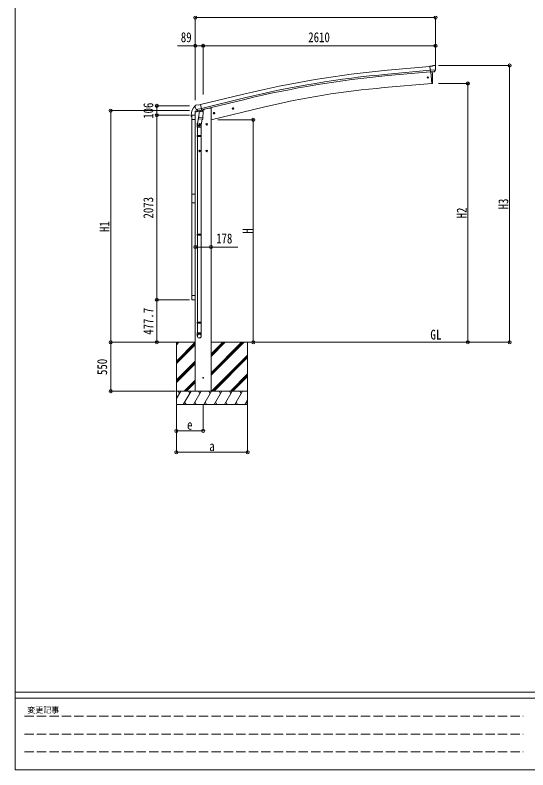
# Model space of a CAD drawing. Units: millimetres at full size. Extents: x -9783 to 9892, y -6828 to 6752.
# Drawn here: x -9783 to -4022, y -6828 to 1654 of the extents above; entities that cross this region are included whole.
import ezdxf
from ezdxf.enums import TextEntityAlignment as Align

# ---------------------------------------------------------------- set-up
doc = ezdxf.new("R2010")
doc.units = ezdxf.units.MM
doc.header["$LTSCALE"] = 35
doc.header["$PDMODE"] = 32
doc.header["$PDSIZE"] = 35
doc.linetypes.add('DASHED3', pattern=[4, 3, -1])
for name, color, linetype, lineweight in [('0-0_0', 7, 'Continuous', 9), ('0-1_本体', 4, 'Continuous', 9), ('0-2_部品', 7, 'Continuous', 9), ('0-A_寸法', 6, 'Continuous', 9), ('1-1_GLASS', 4, 'Continuous', 9), ('1-2_GLASS_SEAL', 7, 'Continuous', 9), ('1-A', 6, 'Continuous', 9), ('F-0_240', 7, 'Continuous', 9)]:
    doc.layers.add(name, color=color, linetype=linetype, lineweight=lineweight)
doc.styles.add('ＭＳ ゴシック', font='')
doc.styles.get('ＭＳ ゴシック').set_extended_font_data('MS Gothic')

msp = doc.modelspace()

# ---------------------------------------------------------------- linework, layer by layer
at = {"layer": '0-0_0'}
for p, q in [((-8356.12, -2022.51), (-7759.23, -2022.51)), ((-7970.23, -2049.84), (-7942.85, -2022.46)), ((-7970.23, -2035.7), (-7956.99, -2022.46)), ((-7970.23, -2022.51), (-7970.23, -2722.46)), ((-7970.23, -2233.69), (-7759.23, -2022.69)), ((-7581.23, -2393.47), (-7210.22, -2022.46)), ((-7581.23, -2365.19), (-7238.5, -2022.46)), ((-7581.23, -2379.33), (-7224.36, -2022.46)), ((-7581.23, -2181.34), (-7422.35, -2022.46)), ((-7581.23, -2167.2), (-7436.49, -2022.46)), ((-7581.23, -2153.06), (-7450.63, -2022.46)), ((-7581.23, -2022.51), (-4994.78, -2022.51)), ((-7170.23, -2022.46), (-7170.23, -2722.46)), ((-7970.23, -2247.83), (-7759.23, -2036.83)), ((-7970.23, -2261.97), (-7759.23, -2050.98)), ((-7576.37, -2572.46), (-7170.23, -2166.32)), ((-7562.23, -2572.46), (-7170.23, -2180.46)), ((-7548.09, -2572.46), (-7170.23, -2194.61)), ((-7970.23, -2445.82), (-7759.23, -2234.82)), ((-7970.23, -2459.96), (-7759.23, -2248.96)), ((-7970.23, -2474.11), (-7759.23, -2263.11)), ((-7884.74, -2572.46), (-7759.23, -2446.95)), ((-7364.24, -2572.46), (-7170.23, -2378.45)), ((-7350.1, -2572.46), (-7170.23, -2392.6)), ((-7335.95, -2572.46), (-7170.23, -2406.74)), ((-7870.6, -2572.46), (-7759.23, -2461.1)), ((-7856.45, -2572.46), (-7759.23, -2475.24)), ((-7170.23, -2572.46), (-7970.23, -2572.46)), ((-7970.23, -2656.29), (-7921.83, -2572.46)), ((-7936.83, -2598.44), (-7951.83, -2572.46)), ((-7892.96, -2722.46), (-7806.36, -2572.46)), ((-7821.36, -2598.44), (-7836.36, -2572.46)), ((-7777.49, -2722.46), (-7690.89, -2572.46)), ((-7581.23, -2572.46), (-7759.23, -2572.46)), ((-7705.89, -2598.44), (-7720.89, -2572.46)), ((-7662.02, -2722.46), (-7575.42, -2572.46)), ((-7590.42, -2598.44), (-7605.42, -2572.46)), ((-7546.55, -2722.46), (-7459.95, -2572.46)), ((-7474.95, -2598.44), (-7489.95, -2572.46)), ((-7431.08, -2722.46), (-7344.48, -2572.46)), ((-7374.48, -2572.46), (-7359.48, -2598.44)), ((-7315.61, -2722.46), (-7229.01, -2572.46)), ((-7244.01, -2598.44), (-7259.01, -2572.46)), ((-7877.97, -2696.48), (-7862.97, -2722.46)), ((-7762.49, -2696.48), (-7747.49, -2722.46)), ((-7647.02, -2696.48), (-7632.03, -2722.46)), ((-7531.55, -2696.48), (-7516.56, -2722.46)), ((-7416.08, -2696.48), (-7401.09, -2722.46)), ((-7300.61, -2696.48), (-7285.62, -2722.46)), ((-7200.14, -2722.46), (-7170.23, -2670.65)), ((-7185.14, -2696.48), (-7170.23, -2722.31)), ((-7970.23, -2722.46), (-7170.23, -2722.46))]:
    msp.add_line(p, q, dxfattribs=at)
msp.add_circle((-7670.23, -2422.46), 5, dxfattribs=at)
at = {"layer": '0-1_本体'}
for p, q in [((-5122.92, 1076.5), (-5600.43, 1033.3)), ((-5119.16, 1033.5), (-5596.54, 990.31)), ((-5117.69, 1016.73), (-5595.03, 973.54)), ((-5110.46, 1014.34), (-5099.21, 885.74)), ((-5099.21, 885.74), (-5637.15, 838.68)), ((-7699.76, 647.68), (-7216.88, 765.17)), ((-7689.68, 605.72), (-7206.67, 723.19)), ((-7685.75, 589.34), (-7202.7, 706.83)), ((-7657.24, 595.05), (-7605.23, 607.54)), ((-7581.23, 607.54), (-7605.23, 607.54)), ((-7581.23, 607.54), (-7581.23, -2572.46)), ((-6993.15, 618.72), (-7581.2, 477.55)), ((-7759.23, -2572.46), (-7759.23, 564.1))]:
    msp.add_line(p, q, dxfattribs=at)
at = {"layer": '0-1_本体', "color": 6}
msp.add_line((-7581.23, -952.07), (-7759.23, -952.07), dxfattribs=at)
at = {"layer": '0-1_本体'}
for centre, radius, start, end in [((-4604.31, -9976.71), 11054.98, 95.16866, 103.66973), ((-4604.31, -9976.71), 11011.82, 95.16974, 103.66973), ((-4604.31, -9976.71), 10994.98, 95.16974, 103.66973), ((-4838.14, -8376.97), 9250.23, 94.95525, 103.47191)]:
    msp.add_arc(centre, radius, start, end, dxfattribs=at)
at = {"layer": '0-2_部品'}
for p, q in [((-5096.52, 1080.72), (-5123.09, 1078.39)), ((-5117.43, 1013.73), (-5123.09, 1078.39)), ((-5060.22, 1038.43), (-5119.14, 1033.27)), ((-5096.52, 1080.72), (-5084.8, 1087.48)), ((-5069.9, 1089.07), (-5083.56, 1087.87)), ((-5071.47, 1018.94), (-5060.54, 1037.88)), ((-5060.76, 1083.32), (-5066.25, 1087.92)), ((-5059.7, 1081.28), (-5059.58, 1079.93)), ((-5107.47, 1014.6), (-5117.43, 1013.73)), ((-5099.4, 888.02), (-5110.46, 1014.34)), ((-5073.86, 1017.54), (-5081.57, 1016.87)), ((-5099.16, 885.24), (-5099.4, 888.02)), ((-5096.55, 885.63), (-5099.16, 885.24)), ((-7761.22, 632.11), (-7760.94, 630.96)), ((-7757, 640.68), (-7760.86, 634.39)), ((-7753.9, 642.93), (-7740.72, 646.1)), ((-7747.16, 591.8), (-7689.66, 605.61)), ((-7726.16, 643.42), (-7739.42, 646.12)), ((-7726.16, 643.42), (-7700.23, 649.65)), ((-7657.24, 596.27), (-7657.24, 592.52)), ((-7343.72, 601.3), (-7324.28, 605.97)), ((-7339.17, 609.08), (-7341.3, 601.89)), ((-7331.87, 610.83), (-7339.17, 609.08)), ((-7331.67, 593.91), (-7336.33, 613.36)), ((-7326.7, 605.39), (-7331.87, 610.83)), ((-7328.83, 598.19), (-7326.7, 605.39)), ((-7761.79, 563.48), (-7718.77, 573.81)), ((-7761.79, 570.37), (-7761.79, 563.48)), ((-7733.34, 579.57), (-7759.49, 573.29)), ((-7730.31, 576.89), (-7746.69, 591.38)), ((-7718.72, 527.37), (-7734.63, 431.2)), ((-7727.6, 576.32), (-7720.08, 578.13)), ((-7726.77, 576.43), (-7725.24, 576.8)), ((-7725.24, 576.8), (-7688.53, 585.61)), ((-7723.4, 576.57), (-7723.45, 575.83)), ((-7722.7, 574.79), (-7696.88, 568.35)), ((-7715.78, 569.44), (-7720.45, 502.6)), ((-7670.09, 566.25), (-7715.78, 569.44)), ((-7714, 572.62), (-7714.23, 569.33)), ((-7694.48, 583.79), (-7695.51, 569.18)), ((-7688.53, 585.61), (-7687, 585.98)), ((-7685.45, 588.08), (-7684.51, 588.01)), ((-7684.51, 588.01), (-7671.19, 572.7)), ((-7680.21, 583.07), (-7661.07, 587.66)), ((-7674.76, 499.41), (-7670.09, 566.25)), ((-7671.19, 572.7), (-7671.64, 566.35)), ((-7557.66, 549.94), (-7538.21, 554.61)), ((-7553.1, 557.72), (-7555.23, 550.52)), ((-7545.8, 559.47), (-7553.1, 557.72)), ((-7545.6, 542.55), (-7550.27, 562)), ((-7540.64, 554.03), (-7545.8, 559.47)), ((-7542.77, 546.83), (-7540.64, 554.03)), ((-7736.78, 394.04), (-7736.78, 428.39)), ((-7721.31, 490.14), (-7720.44, 502.6)), ((-7720.92, 488.78), (-7720.92, 488.78)), ((-7674.76, 499.41), (-7720.45, 502.6)), ((-7700.23, 427.3), (-7720.23, 427.3)), ((-7719.47, 488), (-7677.77, 485.08)), ((-7710.23, 434.8), (-7716.73, 431.05)), ((-7716.73, 431.05), (-7716.73, 423.54)), ((-7710.23, 417.3), (-7710.23, 437.3)), ((-7703.73, 431.05), (-7710.23, 434.8)), ((-7683.2, 485.46), (-7693.93, 421.88)), ((-7690.78, 428.69), (-7690.78, 394.04)), ((-7674.78, 499.41), (-7675.66, 486.71)), ((-7620.23, 427.3), (-7640.23, 427.3)), ((-7630.23, 434.8), (-7636.73, 431.05)), ((-7636.73, 431.05), (-7636.73, 423.54)), ((-7630.23, 417.3), (-7630.23, 437.3)), ((-7623.73, 431.05), (-7630.23, 434.8)), ((-7690.78, 394.04), (-7736.78, 394.04)), ((-7734.78, 394.04), (-7734.78, 300.04)), ((-7716.73, 423.54), (-7710.23, 419.79)), ((-7692.78, 394.04), (-7692.78, 300.04)), ((-7636.73, 423.54), (-7630.23, 419.79)), ((-7736.78, 298.04), (-7735.78, 300.04)), ((-7690.78, 298.04), (-7736.78, 298.04)), ((-7690.78, 290.04), (-7736.78, 290.04)), ((-7691.78, 300.04), (-7735.78, 300.04)), ((-7691.78, 288.04), (-7735.78, 288.04)), ((-7734.78, 288.04), (-7734.78, -806.15)), ((-7692.78, 288.04), (-7692.78, -806.15)), ((-7690.78, 298.04), (-7691.78, 300.04)), ((-7690.78, 290.04), (-7691.78, 288.04)), ((-7690.78, 298.04), (-7690.78, 290.04)), ((-7700.23, 127.3), (-7720.23, 127.3)), ((-7710.23, 134.8), (-7716.73, 131.05)), ((-7716.73, 131.05), (-7716.73, 123.54)), ((-7716.73, 123.54), (-7710.23, 119.79)), ((-7710.23, 117.3), (-7710.23, 137.3)), ((-7703.73, 131.05), (-7710.23, 134.8)), ((-7620.23, 127.3), (-7640.23, 127.3)), ((-7630.23, 134.8), (-7636.73, 131.05)), ((-7636.73, 131.05), (-7636.73, 123.54)), ((-7636.73, 123.54), (-7630.23, 119.79)), ((-7630.23, 117.3), (-7630.23, 137.3)), ((-7623.73, 131.05), (-7630.23, 134.8)), ((-7736.78, -808.15), (-7735.78, -806.15)), ((-7690.78, -808.15), (-7736.78, -808.15)), ((-7690.78, -816.15), (-7736.78, -816.15)), ((-7691.78, -806.15), (-7735.78, -806.15)), ((-7691.78, -818.15), (-7735.78, -818.15)), ((-7734.78, -818.15), (-7734.78, -1796.34)), ((-7692.78, -818.15), (-7692.78, -1796.34)), ((-7690.78, -808.15), (-7691.78, -806.15)), ((-7690.78, -816.15), (-7691.78, -818.15)), ((-7690.78, -808.15), (-7690.78, -816.15)), ((-7736.78, -1798.34), (-7735.78, -1796.34)), ((-7690.78, -1798.34), (-7736.78, -1798.34)), ((-7690.78, -1806.34), (-7736.78, -1806.34)), ((-7691.78, -1796.34), (-7735.78, -1796.34)), ((-7691.78, -1808.34), (-7735.78, -1808.34)), ((-7734.78, -1808.34), (-7734.78, -1918.34)), ((-7692.78, -1808.34), (-7692.78, -1918.34)), ((-7690.78, -1798.34), (-7691.78, -1796.34)), ((-7690.78, -1806.34), (-7691.78, -1808.34)), ((-7690.78, -1798.34), (-7690.78, -1806.34)), ((-7736.78, -1952.48), (-7736.78, -1918.34)), ((-7690.78, -1918.34), (-7736.78, -1918.34)), ((-7690.78, -1952.48), (-7690.78, -1918.34))]:
    msp.add_line(p, q, dxfattribs=at)
for points in [[(-5060.15, 1039.06), (-5060.44, 1038.07), (-5060.54, 1037.88)], [(-5107.47, 1014.6), (-5107.2, 1014.54), (-5081.82, 1016.76), (-5081.57, 1016.87)], [(-5094.01, 888.47), (-5093.17, 914.1), (-5092.97, 940.59), (-5093.45, 967.08), (-5094.59, 993.55), (-5096.09, 1015.51)], [(-7694.8, 584.2), (-7685.08, 586.53), (-7700.23, 649.65)], [(-7341.3, 601.89), (-7336.13, 596.44), (-7328.83, 598.19)], [(-7747.44, 592.38), (-7746.85, 591.53), (-7746.69, 591.38)], [(-7694.8, 584.2), (-7695.04, 584.05), (-7719.81, 578.1), (-7720.08, 578.13)], [(-7555.23, 550.52), (-7550.07, 545.08), (-7542.77, 546.83)], [(-7710.23, 419.79), (-7703.73, 423.54), (-7703.73, 431.05)], [(-7630.23, 419.79), (-7623.73, 423.54), (-7623.73, 431.05)], [(-7736.78, 298.04), (-7736.78, 290.04), (-7735.78, 288.04)], [(-7710.23, 119.79), (-7703.73, 123.54), (-7703.73, 131.05)], [(-7630.23, 119.79), (-7623.73, 123.54), (-7623.73, 131.05)], [(-7736.78, -808.15), (-7736.78, -816.15), (-7735.78, -818.15)], [(-7736.78, -1798.34), (-7736.78, -1806.34), (-7735.78, -1808.34)]]:
    msp.add_lwpolyline(points, dxfattribs=at)
for centre, radius in [((-5145.23, 952.89), 6.5), ((-7334, 603.64), 8.5), ((-7334, 603.64), 7.7), ((-7334, 603.64), 6.5), ((-7547.93, 552.28), 8.5), ((-7547.93, 552.28), 7.7), ((-7547.93, 552.28), 6.5), ((-7710.23, 427.3), 8.5), ((-7710.23, 427.3), 7.7), ((-7710.23, 427.3), 6.5), ((-7630.23, 427.3), 8.5), ((-7630.23, 427.3), 7.7), ((-7630.23, 427.3), 6.5), ((-7710.23, 127.3), 8.5), ((-7710.23, 127.3), 7.7), ((-7710.23, 127.3), 6.5), ((-7630.23, 127.3), 8.5), ((-7630.23, 127.3), 7.7), ((-7630.23, 127.3), 6.5)]:
    msp.add_circle(centre, radius, dxfattribs=at)
at = {"layer": '0-2_部品', "color": 4}
msp.add_circle((-7670.23, -2422.46), 4.5, dxfattribs=at)
at = {"layer": '0-2_部品'}
for centre, radius, start, end in [((-5083.3, 1084.89), 3, 95, 120), ((-5069.46, 1084.09), 5, 50.00648, 94.99352), ((-5261.21, 1062.29), 202.4, 353.4085, 5), ((-5096.99, 888.6), 3, 278.50322, 357.46219), ((-7564.14, 678.21), 202.4, 193.5, 205.09125), ((-7752.74, 638.07), 5, 103.5, 148.5), ((-7740.02, 643.18), 3, 78.5, 103.5), ((-7758.79, 570.37), 3, 103.5, 180), ((-7726.88, 576.92), 0.5, 248.23754, 283.5), ((-7723.9, 576.6), 0.5, 356, 103.5), ((-7722.45, 575.76), 1, 176, 256), ((-7696.53, 569.32), 1.03, 250.03897, 351.96569), ((-7693.89, 583.7), 0.604, 100.59842, 172.20595), ((-7687.12, 586.46), 0.5, 283.5, 318.76246), ((-7662.24, 592.52), 5, 283.5, 0), ((-7706.78, 428.39), 30, 177.45142, 180), ((-7719.37, 489.97), 1.95, 175.04017, 217.47766), ((-7719.33, 490), 2, 217.40962, 266), ((-7677.63, 487.08), 2, 266, 349.46843)]:
    msp.add_arc(centre, radius, start, end, dxfattribs=at)
for centre, major_axis, ratio, start_param, end_param in [((-5074.07, 1020.45), (1.62, -2.54), 0.997631, 5.965759, 6.7621801), ((-5055.37, 1085.32), (-15.35, 3.44), 0.101033, 5.9751426, 5.9753737), ((-5062.69, 1081.02), (2.71, -1.31), 0.997474, 0.5366567, 1.3225652), ((-5074.13, 1020.54), (1.62, -2.54), 0.997631, 5.8041905, 5.8929484), ((-5074.2, 1020.65), (-3.5, 2.17), 0.650902, 2.1145521, 2.1873627), ((-7758.3, 632.82), (-1.57, -2.57), 0.99628, 4.712389, 5.4996506), ((-7728.33, 579.15), (-0.73, -2.92), 0.997631, 5.8041905, 6.6006116), ((-7728.27, 579.37), (2.63, 3.16), 0.650902, 4.0958226, 4.1686332), ((-7728.3, 579.25), (-0.73, -2.92), 0.997631, 0.3902369, 0.4789948), ((-7713.78, 428.69), (23, 0), 0.996195, 2.5560258, 6.5663028), ((-7713.78, 428.69), (21, 0), 0.996195, 2.9349147, 5.9512394), ((-7713.78, -1950.73), (-23, 0), 0.996195, 3.1415927, 6.2831853), ((-7713.78, -1952.48), (-23, 0), 0.996195, 3.1415927, 6.2831853), ((-7713.78, -1952.48), (0, -23.43), 0.981806, 4.712389, 7.8539816)]:
    msp.add_ellipse(centre, major_axis=major_axis, ratio=ratio, start_param=start_param, end_param=end_param, dxfattribs=at)
msp.add_ellipse((-7713.78, -1952.48), major_axis=(21, 0), ratio=0.996195, dxfattribs=at)
at = {"layer": '0-A_寸法'}
for p, q in [((-7759.23, 1625.9), (-5060.23, 1625.9)), ((-7759.23, 1625.9), (-7759.23, 1309.28)), ((-5060.23, 1625.9), (-5060.23, 1309.28)), ((-7759.23, 1309.28), (-7959.23, 1309.28)), ((-7759.23, 1309.28), (-7759.23, 697.05)), ((-7759.23, 1309.28), (-7670.23, 1309.28)), ((-7670.23, 1309.28), (-5060.23, 1309.28)), ((-7670.23, 1309.28), (-7670.23, 761.42)), ((-5060.23, 1309.28), (-5060.23, 1080.27)), ((-4227.33, 1087.04), (-5025.17, 1087.04)), ((-4227.33, -2022.46), (-4227.33, 1087.04)), ((-4696.34, 885.74), (-5025.17, 885.74)), ((-4696.34, 885.74), (-4696.34, -2022.46)), ((-8708.81, 580.54), (-7822.54, 580.54)), ((-8708.81, -2022.46), (-8708.81, 580.54)), ((-7107.43, 477.54), (-7504.55, 477.54)), ((-7107.43, -2022.46), (-7107.43, 477.54)), ((-7581.23, -952.07), (-7281.23, -952.07)), ((-8708.81, -2022.46), (-7980.69, -2022.46)), ((-8708.81, -2572.46), (-8708.81, -2022.46)), ((-4696.34, -2022.46), (-5025.17, -2022.46)), ((-4227.33, -2022.46), (-4696.34, -2022.46)), ((-8708.81, -2572.46), (-7980.69, -2572.46)), ((-7970.48, -3258.83), (-7970.48, -2729.88)), ((-7970.48, -3018.85), (-7970.48, -2729.88)), ((-7670.23, -3018.85), (-7670.23, -2729.88)), ((-7170.48, -3258.83), (-7170.48, -2729.88)), ((-7670.23, -3018.85), (-7970.48, -3018.85)), ((-7970.48, -3258.83), (-7170.48, -3258.83))]:
    msp.add_line(p, q, dxfattribs=at)
for p in [(-7759.23, 1625.9), (-5060.23, 1625.9), (-7759.23, 1309.28), (-7670.23, 1309.28), (-5060.23, 1309.28), (-4227.33, 1087.04), (-4696.34, 885.74), (-8708.81, 580.54), (-7107.43, 477.54), (-7759.23, -952.07), (-7581.23, -952.07), (-8708.81, -2022.46), (-7107.43, -2022.46), (-4696.34, -2022.46), (-4227.33, -2022.46), (-8708.81, -2572.46), (-7970.48, -3018.85), (-7670.23, -3018.85), (-7970.48, -3258.83), (-7170.48, -3258.83)]:
    msp.add_point(p, dxfattribs=at)
at = {"layer": '1-1_GLASS'}
for p, q in [((-7797.23, 479.76), (-7797.23, -359.25)), ((-7759.23, 479.76), (-7759.23, -359.25)), ((-7797.23, -457.25), (-7797.23, -1496.24)), ((-7759.23, -1496.24), (-7759.23, -457.25))]:
    msp.add_line(p, q, dxfattribs=at)
at = {"layer": '1-2_GLASS_SEAL'}
for p, q in [((-7805.73, 528.24), (-7805.73, 516.49)), ((-7805.23, 515.99), (-7798.97, 515.99)), ((-7798.47, 523.25), (-7798.47, 516.49)), ((-7798.23, 479.76), (-7798.23, 523.46)), ((-7792.73, 528.96), (-7763.73, 528.96)), ((-7792.47, 529.25), (-7759.23, 529.25)), ((-7758.23, 523.46), (-7758.23, 479.76)), ((-7758.23, 479.76), (-7798.23, 479.76)), ((-7798.23, -1496.24), (-7798.23, -1539.94)), ((-7758.23, -1496.24), (-7798.23, -1496.24)), ((-7758.23, -1539.94), (-7758.23, -1496.24)), ((-7792.73, -1545.44), (-7763.73, -1545.44))]:
    msp.add_line(p, q, dxfattribs=at)
msp.add_lwpolyline([(-7798.23, -359.25), (-7758.23, -359.25), (-7758.23, -457.25), (-7798.23, -457.25)], close=True, dxfattribs=at)
for centre, radius, start, end in [((-7653.48, 528.24), 152.26, 135.14293, 180), ((-7756.99, 630.27), 6.95, 110.13068, 129.45641), ((-7805.23, 516.49), 0.5, 180, 270), ((-7798.97, 516.49), 0.5, 270, 0), ((-7792.47, 523.25), 6, 90, 180), ((-7792.73, 523.46), 5.5, 90, 180), ((-7763.73, 523.46), 5.5, 0, 90), ((-7792.73, -1539.94), 5.5, 180, 270), ((-7763.73, -1539.94), 5.5, 270, 0)]:
    msp.add_arc(centre, radius, start, end, dxfattribs=at)
at = {"layer": '1-A'}
for p, q in [((-8190.7, 634.16), (-7822.54, 634.16)), ((-8190.7, 634.16), (-8190.7, 528.16)), ((-8190.7, 528.16), (-7822.54, 528.16)), ((-8190.7, 528.16), (-8190.7, -1544.84)), ((-8190.7, -1544.84), (-7822.54, -1544.84)), ((-8190.7, -2022.51), (-8190.7, -1544.84)), ((-8190.7, -2022.51), (-7822.54, -2022.51))]:
    msp.add_line(p, q, dxfattribs=at)
for p in [(-8190.7, 634.16), (-8190.7, 528.16), (-8190.7, -1544.84), (-8190.7, -2022.51)]:
    msp.add_point(p, dxfattribs=at)
at = {"layer": 'F-0_240', "color": 5}
for p, q in [((-9783.03, 6751.9), (-9783.03, -6828.1)), ((-9783.03, -5953.1), (9396.97, -5953.1)), ((-9783.03, -6023.1), (6285.75, -6023.1)), ((-9783.03, -6828.1), (9396.97, -6828.1))]:
    msp.add_line(p, q, dxfattribs=at)
at = {"layer": 'F-0_240', "color": 4, "linetype": 'DASHED3'}
for p, q in [((-9678.03, -6224.35), (-4074.25, -6224.35)), ((-9678.03, -6425.6), (-4074.25, -6425.6)), ((-9678.03, -6626.85), (-4074.25, -6626.85))]:
    msp.add_line(p, q, dxfattribs=at)

# ---------------------------------------------------------------- texts
at = {"layer": '0-0_0', "style": 'ＭＳ ゴシック', "width": 0.85}
msp.add_text('GL', height=110, dxfattribs=at).set_placement((-5117.92, -2024.9), align=Align.BOTTOM_LEFT)
at = {"layer": '0-A_寸法', "color": 7, "style": 'ＭＳ ゴシック', "width": 0.8}
for s, p in [('89', (-7921.23, 1316.28)), ('2610', (-6489.23, 1316.28)), ('178', (-7524.23, -945.07)), ('e', (-7851.48, -3038.85)), ('a', (-7601.48, -3278.83))]:
    msp.add_text(s, height=111.4, dxfattribs=at).set_placement(p, align=Align.BOTTOM_LEFT)
for s, p in [('H3', (-4208.33, -529.71)), ('H2', (-4677.34, -630.36)), ('H1', (-8689.81, -782.96)), ('H', (-7082.43, -803.46)), ('550', (-8715.81, -2390.46))]:
    msp.add_text(s, height=111.4, rotation=90, dxfattribs=at).set_placement(p, align=Align.BOTTOM_LEFT)
at = {"layer": '1-A', "color": 7, "style": 'ＭＳ ゴシック', "width": 0.8}
for s, p in [('106', (-8197.7, 488.16)), ('2073', (-8197.7, -632.34)), ('477.7', (-8197.7, -1938.68))]:
    msp.add_text(s, height=111.4, rotation=90, dxfattribs=at).set_placement(p, align=Align.BOTTOM_LEFT)
at = {"layer": 'F-0_240', "style": 'ＭＳ ゴシック'}
msp.add_text('変更記事', height=64.15, dxfattribs=at).set_placement((-9646.27, -6206.85), align=Align.BOTTOM_LEFT)

doc.saveas('drawing.dxf')
